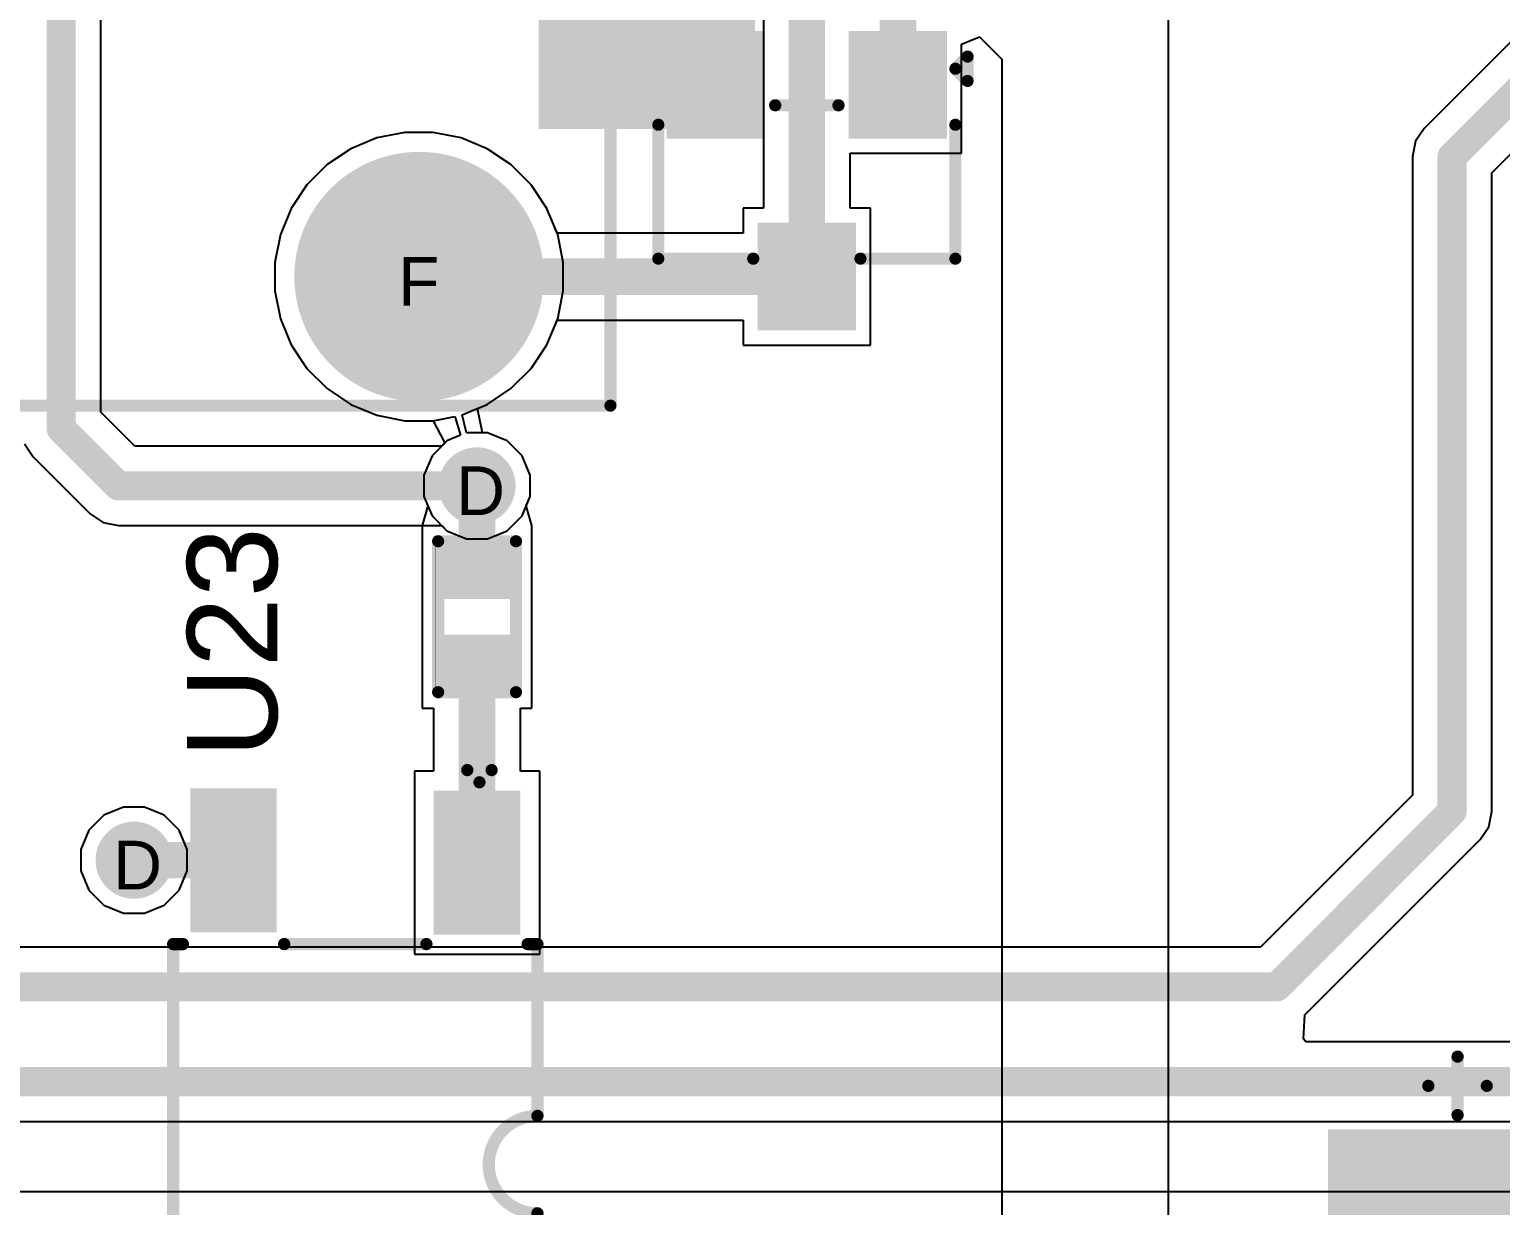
# Model space of a CAD drawing. Header units: inches. Extents: x 0 to 5401, y 0 to 5414.
# Drawn here: x 99.97 to 115.31, y 15.85 to 28.12 of the extents above; entities that cross this region are included whole.
import ezdxf

# ---------------------------------------------------------------- set-up
doc = ezdxf.new("R2010")
doc.units = ezdxf.units.IN
for name, color, linetype in [('Bottom Layer', 5, 'Continuous'), ('Bottom Solder', 6, 'Continuous'), ('Drill Drawing', 1, 'Continuous'), ('Layer 1', 16, 'Continuous'), ('Layer 2', 76, 'Continuous'), ('Multi-Layer', 9, 'Continuous'), ('Pad Holes', 156, 'Continuous'), ('Top Layer', 1, 'Continuous'), ('Top Overlay', 2, 'Continuous'), ('Top Paste', 8, 'Continuous'), ('Top Solder', 216, 'Continuous'), ('Via Holes', 16, 'Continuous')]:
    doc.layers.add(name, color=color, linetype=linetype)
doc.styles.add('Arial', font='', dxfattribs={"height": 0.2})
doc.styles.get('Arial').set_extended_font_data('Arial')

# ---------------------------------------------------------------- blocks, each defined once
blk = doc.blocks.new('SO_5_13')
at = {"layer": 'Top Layer'}
for points in [[(-3.85, 0.87), (-3.85, 1.67), (-2.45, 1.67), (-2.45, 0.87)], [(2.45, 0.87), (2.45, 1.67), (3.85, 1.67), (3.85, 0.87)], [(2.475, -0.4), (2.475, 0.4), (3.875, 0.4), (3.875, -0.4)], [(-3.875, -1.67), (-3.875, -0.87), (-2.475, -0.87), (-2.475, -1.67)], [(2.45, -1.67), (2.45, -0.87), (3.85, -0.87), (3.85, -1.67)]]:
    blk.add_hatch(color=1, dxfattribs=at).paths.add_polyline_path(points)
at = {"layer": 'Top Paste'}
for points in [[(-3.85, 0.87), (-3.85, 1.67), (-2.45, 1.67), (-2.45, 0.87)], [(2.45, 0.87), (2.45, 1.67), (3.85, 1.67), (3.85, 0.87)], [(2.475, -0.4), (2.475, 0.4), (3.875, 0.4), (3.875, -0.4)], [(-3.875, -1.67), (-3.875, -0.87), (-2.475, -0.87), (-2.475, -1.67)], [(2.45, -1.67), (2.45, -0.87), (3.85, -0.87), (3.85, -1.67)]]:
    blk.add_hatch(color=8, dxfattribs=at).paths.add_polyline_path(points)
at = {"layer": 'Top Solder'}
for points in [[(-3.901, 0.819), (-3.901, 1.721), (-2.399, 1.721), (-2.399, 0.819)], [(2.399, 0.819), (2.399, 1.721), (3.901, 1.721), (3.901, 0.819)], [(2.424, -0.451), (2.424, 0.451), (3.926, 0.451), (3.926, -0.451)], [(-3.926, -1.721), (-3.926, -0.819), (-2.424, -0.819), (-2.424, -1.721)], [(2.399, -1.721), (2.399, -0.819), (3.901, -0.819), (3.901, -1.721)]]:
    blk.add_hatch(color=216, dxfattribs=at).paths.add_polyline_path(points)
at = {"layer": 'Top Overlay'}
for points in [[(-0.508, 1.9, 0.127, 0.127, 0), (-2.3, 1.9, 0.127, 0.127, 0)], [(-2.3, 1.798, 0.127, 0.127, 0), (-2.3, 1.9, 0.127, 0.127, 0)], [(0.508, 1.9, 0.127, 0.127, -1), (-0.508, 1.9, 0.127, 0.127, 0)], [(2.3, 1.9, 0.127, 0.127, 0), (0.508, 1.9, 0.127, 0.127, 0)], [(2.3, 1.798, 0.127, 0.127, 0), (2.3, 1.9, 0.127, 0.127, 0)], [(2.3, 1.798, 0.127, 0.127, 0), (2.3, 1.9, 0.127, 0.127, 0)], [(-4.115, 1.168, 0.127, 0.127, 0), (-4.115, 1.422, 0.127, 0.127, 0)], [(-3.988, 1.295, 0.127, 0.127, 0), (-4.115, 1.422, 0.127, 0.127, 0)], [(-4.115, 1.168, 0.127, 0.127, 0), (-3.988, 1.295, 0.127, 0.127, 0)], [(-2.3, -0.742, 0.127, 0.127, 0), (-2.3, 0.742, 0.127, 0.127, 0)], [(2.3, 0.519, 0.127, 0.127, 0), (2.3, 0.742, 0.127, 0.127, 0)], [(2.3, -0.742, 0.127, 0.127, 0), (2.3, -0.519, 0.127, 0.127, 0)], [(-2.3, -1.9, 0.127, 0.127, 0), (-2.3, -1.798, 0.127, 0.127, 0)], [(2.3, -1.9, 0.127, 0.127, 0), (-2.3, -1.9, 0.127, 0.127, 0)], [(2.3, -1.9, 0.127, 0.127, 0), (2.3, -1.798, 0.127, 0.127, 0)]]:
    blk.add_lwpolyline(points, format="xyseb", dxfattribs=at)
for points in [[(-2.332, 1.9, 0.0635, 0.0635, 1), (-2.268, 1.9, 0.0635, 0.0635, 1)], [(-2.332, 1.9, 0.0635, 0.0635, 1), (-2.268, 1.9, 0.0635, 0.0635, 1)], [(-2.332, 1.798, 0.0635, 0.0635, 1), (-2.268, 1.798, 0.0635, 0.0635, 1)], [(-0.54, 1.9, 0.0635, 0.0635, 1), (-0.476, 1.9, 0.0635, 0.0635, 1)], [(-0.539, 1.9, 0.0635, 0.0635, 1), (-0.476, 1.9, 0.0635, 0.0635, 1)], [(0.476, 1.9, 0.0635, 0.0635, 1), (0.54, 1.9, 0.0635, 0.0635, 1)], [(0.476, 1.9, 0.0635, 0.0635, 1), (0.54, 1.9, 0.0635, 0.0635, 1)], [(2.268, 1.9, 0.0635, 0.0635, 1), (2.332, 1.9, 0.0635, 0.0635, 1)], [(2.268, 1.9, 0.0635, 0.0635, 1), (2.332, 1.9, 0.0635, 0.0635, 1)], [(2.268, 1.9, 0.0635, 0.0635, 1), (2.332, 1.9, 0.0635, 0.0635, 1)], [(2.268, 1.798, 0.0635, 0.0635, 1), (2.332, 1.798, 0.0635, 0.0635, 1)], [(2.268, 1.798, 0.0635, 0.0635, 1), (2.332, 1.798, 0.0635, 0.0635, 1)], [(-4.147, 1.422, 0.0635, 0.0635, 1), (-4.083, 1.422, 0.0635, 0.0635, 1)], [(-4.147, 1.422, 0.0635, 0.0635, 1), (-4.083, 1.422, 0.0635, 0.0635, 1)], [(-4.147, 1.168, 0.0635, 0.0635, 1), (-4.083, 1.168, 0.0635, 0.0635, 1)], [(-4.147, 1.168, 0.0635, 0.0635, 1), (-4.083, 1.168, 0.0635, 0.0635, 1)], [(-4.02, 1.295, 0.0635, 0.0635, 1), (-3.956, 1.295, 0.0635, 0.0635, 1)], [(-4.02, 1.295, 0.0635, 0.0635, 1), (-3.956, 1.295, 0.0635, 0.0635, 1)], [(-2.332, 0.742, 0.0635, 0.0635, 1), (-2.268, 0.742, 0.0635, 0.0635, 1)], [(2.268, 0.742, 0.0635, 0.0635, 1), (2.332, 0.742, 0.0635, 0.0635, 1)], [(2.268, 0.519, 0.0635, 0.0635, 1), (2.332, 0.519, 0.0635, 0.0635, 1)], [(2.268, -0.519, 0.0635, 0.0635, 1), (2.332, -0.519, 0.0635, 0.0635, 1)], [(-2.332, -0.742, 0.0635, 0.0635, 1), (-2.268, -0.742, 0.0635, 0.0635, 1)], [(2.268, -0.742, 0.0635, 0.0635, 1), (2.332, -0.742, 0.0635, 0.0635, 1)], [(-2.332, -1.798, 0.0635, 0.0635, 1), (-2.268, -1.798, 0.0635, 0.0635, 1)], [(-2.332, -1.9, 0.0635, 0.0635, 1), (-2.268, -1.9, 0.0635, 0.0635, 1)], [(-2.332, -1.9, 0.0635, 0.0635, 1), (-2.268, -1.9, 0.0635, 0.0635, 1)], [(2.268, -1.798, 0.0635, 0.0635, 1), (2.332, -1.798, 0.0635, 0.0635, 1)], [(2.268, -1.9, 0.0635, 0.0635, 1), (2.332, -1.9, 0.0635, 0.0635, 1)], [(2.268, -1.9, 0.0635, 0.0635, 1), (2.332, -1.9, 0.0635, 0.0635, 1)]]:
    blk.add_lwpolyline(points, format="xyseb", close=True, dxfattribs=at)
blk = doc.blocks.new('R___0402_71')
at = {"layer": 'Top Layer'}
for points in [[(-0.699, -0.318), (-0.699, 0.317), (-0.241, 0.317), (-0.241, -0.318)], [(0.241, -0.318), (0.241, 0.317), (0.699, 0.317), (0.699, -0.318)]]:
    blk.add_hatch(color=1, dxfattribs=at).paths.add_polyline_path(points)
at = {"layer": 'Top Paste'}
for points in [[(-0.699, -0.318), (-0.699, 0.317), (-0.241, 0.317), (-0.241, -0.318)], [(0.241, -0.318), (0.241, 0.317), (0.699, 0.317), (0.699, -0.318)]]:
    blk.add_hatch(color=8, dxfattribs=at).paths.add_polyline_path(points)
at = {"layer": 'Top Solder'}
for points in [[(-0.754, -0.373), (-0.754, 0.373), (-0.186, 0.373), (-0.186, -0.373)], [(0.186, -0.373), (0.186, 0.373), (0.754, 0.373), (0.754, -0.373)]]:
    blk.add_hatch(color=216, dxfattribs=at).paths.add_polyline_path(points)
at = {"layer": 'Top Overlay'}
for points in [[(-0.787, -0.406, 0.127, 0.127, 0), (-0.787, 0.406, 0.127, 0.127, 0)], [(0.787, 0.406, 0.127, 0.127, 0), (-0.787, 0.406, 0.127, 0.127, 0)], [(0.787, -0.406, 0.127, 0.127, 0), (0.787, 0.406, 0.127, 0.127, 0)], [(0.787, -0.406, 0.127, 0.127, 0), (-0.787, -0.406, 0.127, 0.127, 0)], [(0.813, -0.432, 0.00323, 0.00323, 0), (-0.813, -0.432, 0.00323, 0.00323, 0)]]:
    blk.add_lwpolyline(points, format="xyseb", dxfattribs=at)
for points in [[(-0.819, 0.406, 0.0635, 0.0635, 1), (-0.756, 0.406, 0.0635, 0.0635, 1)], [(-0.819, 0.406, 0.0635, 0.0635, 1), (-0.756, 0.406, 0.0635, 0.0635, 1)], [(0.756, 0.406, 0.0635, 0.0635, 1), (0.819, 0.406, 0.0635, 0.0635, 1)], [(0.756, 0.406, 0.0635, 0.0635, 1), (0.819, 0.406, 0.0635, 0.0635, 1)], [(-0.819, -0.406, 0.0635, 0.0635, 1), (-0.756, -0.406, 0.0635, 0.0635, 1)], [(-0.819, -0.406, 0.0635, 0.0635, 1), (-0.756, -0.406, 0.0635, 0.0635, 1)], [(-0.814, -0.432, 0.00161, 0.00161, 1), (-0.812, -0.432, 0.00161, 0.00161, 1)], [(0.756, -0.406, 0.0635, 0.0635, 1), (0.819, -0.406, 0.0635, 0.0635, 1)], [(0.756, -0.406, 0.0635, 0.0635, 1), (0.819, -0.406, 0.0635, 0.0635, 1)], [(0.812, -0.432, 0.00161, 0.00161, 1), (0.814, -0.432, 0.00161, 0.00161, 1)]]:
    blk.add_lwpolyline(points, format="xyseb", close=True, dxfattribs=at)
blk = doc.blocks.new('SOT_23_165')
at = {"layer": 'Top Layer'}
for points in [[(-0.41, 1.46), (0.41, 1.46), (0.41, 0.54), (-0.41, 0.54)], [(-1.36, -0.54), (-0.54, -0.54), (-0.54, -1.46), (-1.36, -1.46)], [(0.54, -0.54), (1.36, -0.54), (1.36, -1.46), (0.54, -1.46)]]:
    blk.add_hatch(color=1, dxfattribs=at).paths.add_polyline_path(points)
at = {"layer": 'Top Paste'}
for points in [[(-0.41, 1.46), (0.41, 1.46), (0.41, 0.54), (-0.41, 0.54)], [(-1.36, -0.54), (-0.54, -0.54), (-0.54, -1.46), (-1.36, -1.46)], [(0.54, -0.54), (1.36, -0.54), (1.36, -1.46), (0.54, -1.46)]]:
    blk.add_hatch(color=8, dxfattribs=at).paths.add_polyline_path(points)
at = {"layer": 'Top Solder'}
for points in [[(-0.512, 1.562), (0.512, 1.562), (0.512, 0.438), (-0.512, 0.438)], [(-1.462, -0.438), (-0.438, -0.438), (-0.438, -1.562), (-1.462, -1.562)], [(0.438, -0.438), (1.462, -0.438), (1.462, -1.562), (0.438, -1.562)]]:
    blk.add_hatch(color=216, dxfattribs=at).paths.add_polyline_path(points)
at = {"layer": 'Top Overlay'}
for points in [[(-1.549, 0.813, 0.127, 0.127, 0), (-1.549, -0.584, 0.127, 0.127, 0)], [(-0.559, 0.813, 0.127, 0.127, 0), (-1.549, 0.813, 0.127, 0.127, 0)], [(1.549, 0.813, 0.127, 0.127, 0), (0.559, 0.813, 0.127, 0.127, 0)], [(1.549, 0.813, 0.127, 0.127, 0), (1.549, -0.584, 0.127, 0.127, 0)], [(0.33, -0.787, 0.127, 0.127, 0), (-0.33, -0.787, 0.127, 0.127, 0)], [(-1.549, -1.168, 0.127, 0.127, 0), (-1.676, -1.041, 0.127, 0.127, 0)], [(-1.676, -1.041, 0.127, 0.127, 0), (-1.676, -1.295, 0.127, 0.127, 0)], [(-1.549, -1.168, 0.127, 0.127, 0), (-1.676, -1.295, 0.127, 0.127, 0)]]:
    blk.add_lwpolyline(points, format="xyseb", dxfattribs=at)
for points in [[(-1.581, 0.813, 0.0635, 0.0635, 1), (-1.518, 0.813, 0.0635, 0.0635, 1)], [(-1.581, 0.813, 0.0635, 0.0635, 1), (-1.518, 0.813, 0.0635, 0.0635, 1)], [(-0.591, 0.813, 0.0635, 0.0635, 1), (-0.527, 0.813, 0.0635, 0.0635, 1)], [(0.527, 0.813, 0.0635, 0.0635, 1), (0.591, 0.813, 0.0635, 0.0635, 1)], [(1.518, 0.813, 0.0635, 0.0635, 1), (1.581, 0.813, 0.0635, 0.0635, 1)], [(1.518, 0.813, 0.0635, 0.0635, 1), (1.581, 0.813, 0.0635, 0.0635, 1)], [(-1.581, -0.584, 0.0635, 0.0635, 1), (-1.518, -0.584, 0.0635, 0.0635, 1)], [(1.518, -0.584, 0.0635, 0.0635, 1), (1.581, -0.584, 0.0635, 0.0635, 1)], [(-0.362, -0.787, 0.0635, 0.0635, 1), (-0.298, -0.787, 0.0635, 0.0635, 1)], [(0.298, -0.787, 0.0635, 0.0635, 1), (0.362, -0.787, 0.0635, 0.0635, 1)], [(-1.708, -1.041, 0.0635, 0.0635, 1), (-1.645, -1.041, 0.0635, 0.0635, 1)], [(-1.708, -1.041, 0.0635, 0.0635, 1), (-1.645, -1.041, 0.0635, 0.0635, 1)], [(-1.581, -1.168, 0.0635, 0.0635, 1), (-1.518, -1.168, 0.0635, 0.0635, 1)], [(-1.581, -1.168, 0.0635, 0.0635, 1), (-1.518, -1.168, 0.0635, 0.0635, 1)], [(-1.708, -1.295, 0.0635, 0.0635, 1), (-1.645, -1.295, 0.0635, 0.0635, 1)], [(-1.708, -1.295, 0.0635, 0.0635, 1), (-1.645, -1.295, 0.0635, 0.0635, 1)]]:
    blk.add_lwpolyline(points, format="xyseb", close=True, dxfattribs=at)
blk = doc.blocks.new('HF33F_024_ZS3_176')
at = {"layer": 'Bottom Layer'}
h = blk.add_hatch(color=5, dxfattribs=at)
edge = h.paths.add_edge_path()
edge.add_arc((-8.9, 3.81), 1.25, 0, 360)
at = {"layer": 'Bottom Solder'}
h = blk.add_hatch(color=6, dxfattribs=at)
edge = h.paths.add_edge_path()
edge.add_arc((-8.9, 3.81), 1.301, 0, 360)
at = {"layer": 'Layer 1'}
h = blk.add_hatch(color=16, dxfattribs=at)
edge = h.paths.add_edge_path()
edge.add_arc((-8.9, 3.81), 1.25, 0, 360)
at = {"layer": 'Layer 2'}
h = blk.add_hatch(color=76, dxfattribs=at)
edge = h.paths.add_edge_path()
edge.add_arc((-8.9, 3.81), 1.25, 0, 360)
at = {"layer": 'Multi-Layer'}
h = blk.add_hatch(color=9, dxfattribs=at)
edge = h.paths.add_edge_path()
edge.add_arc((-8.9, 3.81), 1.25, 0, 360)
at = {"layer": 'Pad Holes'}
h = blk.add_hatch(color=7, dxfattribs=at)
edge = h.paths.add_edge_path()
edge.add_arc((-8.9, 3.81), 0.7, 0, 360)
at = {"layer": 'Top Layer'}
h = blk.add_hatch(color=1, dxfattribs=at)
edge = h.paths.add_edge_path()
edge.add_arc((-8.9, 3.81), 1.25, 0, 360)
at = {"layer": 'Top Solder'}
h = blk.add_hatch(color=216, dxfattribs=at)
edge = h.paths.add_edge_path()
edge.add_arc((-8.9, 3.81), 1.301, 0, 360)
at = {"layer": 'Top Overlay'}
for points in [[(9.677, 5.156, 0.127, 0.127, 0), (-10.897, 5.156, 0.127, 0.127, 0)], [(-10.897, 5.156, 0.127, 0.127, 0), (-10.897, -5.163, 0.127, 0.127, 0)]]:
    blk.add_lwpolyline(points, format="xyseb", dxfattribs=at)
blk.add_lwpolyline([(-10.928, 5.156, 0.0635, 0.0635, 1), (-10.865, 5.156, 0.0635, 0.0635, 1)], format="xyseb", close=True, dxfattribs=at)
blk.add_lwpolyline([(-10.928, 5.156, 0.0635, 0.0635, 1), (-10.865, 5.156, 0.0635, 0.0635, 1)], format="xyseb", close=True, dxfattribs=at)
blk = doc.blocks.new('UWX1E101MCL1GB__266')
at = {"layer": 'Top Layer'}
for points in [[(-1.15, 1.4), (-1.15, -1.4), (-6.15, -1.4), (-6.15, 1.4)], [(6.15, 1.4), (6.15, -1.4), (1.15, -1.4), (1.15, 1.4)]]:
    blk.add_hatch(color=1, dxfattribs=at).paths.add_polyline_path(points)
at = {"layer": 'Top Paste'}
for points in [[(-1.15, 1.4), (-1.15, -1.4), (-6.15, -1.4), (-6.15, 1.4)], [(6.15, 1.4), (6.15, -1.4), (1.15, -1.4), (1.15, 1.4)]]:
    blk.add_hatch(color=8, dxfattribs=at).paths.add_polyline_path(points)
at = {"layer": 'Top Solder'}
for points in [[(-1.048, 1.502), (-1.048, -1.502), (-6.252, -1.502), (-6.252, 1.502)], [(6.252, 1.502), (6.252, -1.502), (1.048, -1.502), (1.048, 1.502)]]:
    blk.add_hatch(color=216, dxfattribs=at).paths.add_polyline_path(points)
at = {"layer": 'Top Overlay'}
for points in [[(-4.242, 3.124, 0.127, 0.127, 0), (-3.15, 4.216, 0.127, 0.127, 0)], [(-3.15, 4.216, 0.127, 0.127, 0), (4.267, 4.216, 0.127, 0.127, 0)], [(4.267, 1.956, 0.127, 0.127, 0), (4.267, 4.216, 0.127, 0.127, 0)], [(-4.242, 2.083, 0.127, 0.127, 0), (-4.242, 3.124, 0.127, 0.127, 0)], [(-4.902, 1.651, 0.127, 0.127, 0), (-4.902, 2.261, 0.127, 0.127, 0)], [(-5.207, 1.956, 0.127, 0.127, 0), (-4.597, 1.956, 0.127, 0.127, 0)], [(4.267, -4.216, 0.127, 0.127, 0), (4.267, -1.956, 0.127, 0.127, 0)], [(-4.242, -3.124, 0.127, 0.127, 0), (-4.242, -2.083, 0.127, 0.127, 0)], [(-4.242, -3.124, 0.127, 0.127, 0), (-3.15, -4.216, 0.127, 0.127, 0)], [(-3.15, -4.216, 0.127, 0.127, 0), (4.267, -4.216, 0.127, 0.127, 0)]]:
    blk.add_lwpolyline(points, format="xyseb", dxfattribs=at)
for points in [[(-3.181, 4.216, 0.0635, 0.0635, 1), (-3.118, 4.216, 0.0635, 0.0635, 1)], [(-3.181, 4.216, 0.0635, 0.0635, 1), (-3.118, 4.216, 0.0635, 0.0635, 1)], [(4.235, 4.216, 0.0635, 0.0635, 1), (4.299, 4.216, 0.0635, 0.0635, 1)], [(4.235, 4.216, 0.0635, 0.0635, 1), (4.299, 4.216, 0.0635, 0.0635, 1)], [(-4.274, 3.124, 0.0635, 0.0635, 1), (-4.21, 3.124, 0.0635, 0.0635, 1)], [(-4.274, 3.124, 0.0635, 0.0635, 1), (-4.21, 3.124, 0.0635, 0.0635, 1)], [(-4.934, 2.261, 0.0635, 0.0635, 1), (-4.87, 2.261, 0.0635, 0.0635, 1)], [(-5.239, 1.956, 0.0635, 0.0635, 1), (-5.175, 1.956, 0.0635, 0.0635, 1)], [(-4.629, 1.956, 0.0635, 0.0635, 1), (-4.566, 1.956, 0.0635, 0.0635, 1)], [(-4.274, 2.083, 0.0635, 0.0635, 1), (-4.21, 2.083, 0.0635, 0.0635, 1)], [(4.235, 1.956, 0.0635, 0.0635, 1), (4.299, 1.956, 0.0635, 0.0635, 1)], [(-4.934, 1.651, 0.0635, 0.0635, 1), (-4.87, 1.651, 0.0635, 0.0635, 1)], [(4.235, -1.956, 0.0635, 0.0635, 1), (4.299, -1.956, 0.0635, 0.0635, 1)], [(-4.274, -2.083, 0.0635, 0.0635, 1), (-4.21, -2.083, 0.0635, 0.0635, 1)], [(-4.274, -3.124, 0.0635, 0.0635, 1), (-4.21, -3.124, 0.0635, 0.0635, 1)], [(-4.274, -3.124, 0.0635, 0.0635, 1), (-4.21, -3.124, 0.0635, 0.0635, 1)], [(-3.181, -4.216, 0.0635, 0.0635, 1), (-3.118, -4.216, 0.0635, 0.0635, 1)], [(-3.181, -4.216, 0.0635, 0.0635, 1), (-3.118, -4.216, 0.0635, 0.0635, 1)], [(4.235, -4.216, 0.0635, 0.0635, 1), (4.299, -4.216, 0.0635, 0.0635, 1)], [(4.235, -4.216, 0.0635, 0.0635, 1), (4.299, -4.216, 0.0635, 0.0635, 1)]]:
    blk.add_lwpolyline(points, format="xyseb", close=True, dxfattribs=at)

msp = doc.modelspace()

# ---------------------------------------------------------------- hatches: boundary and pattern name
at = {"layer": 'Bottom Layer'}
h = msp.add_hatch(color=5, dxfattribs=at)
edge = h.paths.add_edge_path()
edge.add_arc((104.637, 23.355), 0.3, 0, 360)
h = msp.add_hatch(color=5, dxfattribs=at)
edge = h.paths.add_edge_path()
edge.add_arc((101.059, 19.45), 0.3, 0, 360)
at = {"layer": 'Bottom Solder'}
h = msp.add_hatch(color=6, dxfattribs=at)
edge = h.paths.add_edge_path()
edge.add_arc((104.637, 23.355), 0.402, 0, 360)
h = msp.add_hatch(color=6, dxfattribs=at)
edge = h.paths.add_edge_path()
edge.add_arc((101.059, 19.45), 0.402, 0, 360)
at = {"layer": 'Layer 1'}
h = msp.add_hatch(color=16, dxfattribs=at)
edge = h.paths.add_edge_path()
edge.add_arc((104.637, 23.355), 0.3, 0, 360)
h = msp.add_hatch(color=16, dxfattribs=at)
edge = h.paths.add_edge_path()
edge.add_arc((101.059, 19.45), 0.3, 0, 360)
at = {"layer": 'Layer 2'}
h = msp.add_hatch(color=76, dxfattribs=at)
edge = h.paths.add_edge_path()
edge.add_arc((104.637, 23.355), 0.3, 0, 360)
h = msp.add_hatch(color=76, dxfattribs=at)
edge = h.paths.add_edge_path()
edge.add_arc((101.059, 19.45), 0.3, 0, 360)
at = {"layer": 'Top Layer'}
msp.add_hatch(color=1, dxfattribs=at).paths.add_polyline_path([(105.279, 27.078), (107.537, 27.078), (107.537, 29.024), (105.279, 29.024)])
h = msp.add_hatch(color=1, dxfattribs=at)
edge = h.paths.add_edge_path()
edge.add_arc((104.637, 23.355), 0.3, 0, 360)
h = msp.add_hatch(color=1, dxfattribs=at)
edge = h.paths.add_edge_path()
edge.add_arc((101.059, 19.45), 0.3, 0, 360)
at = {"layer": 'Top Solder'}
h = msp.add_hatch(color=216, dxfattribs=at)
edge = h.paths.add_edge_path()
edge.add_arc((104.637, 23.355), 0.402, 0, 360)
h = msp.add_hatch(color=216, dxfattribs=at)
edge = h.paths.add_edge_path()
edge.add_arc((101.059, 19.45), 0.402, 0, 360)
at = {"layer": 'Via Holes'}
h = msp.add_hatch(color=7, dxfattribs=at)
edge = h.paths.add_edge_path()
edge.add_arc((104.637, 23.355), 0.15, 0, 360)
h = msp.add_hatch(color=7, dxfattribs=at)
edge = h.paths.add_edge_path()
edge.add_arc((101.059, 19.45), 0.15, 0, 360)

# ---------------------------------------------------------------- linework, layer by layer
at = {"layer": 'Bottom Layer'}
for p, q in [((100.714, 24.122), (100.714, 77.24)), ((115.97, 28.538), (114.515, 27.083)), ((115.222, 26.619), (116.434, 27.831)), ((103.883, 27.042), (103.593, 26.984)), ((104.18, 27.042), (103.883, 27.042)), ((104.47, 26.984), (104.18, 27.042)), ((114.515, 27.083), (114.425, 26.949)), ((103.319, 26.871), (103.073, 26.706)), ((103.593, 26.984), (103.319, 26.871)), ((104.744, 26.871), (104.47, 26.984)), ((104.99, 26.706), (104.744, 26.871)), ((114.425, 26.949), (114.394, 26.79)), ((103.073, 26.706), (102.863, 26.496)), ((105.2, 26.496), (104.99, 26.706)), ((114.394, 26.79), (114.394, 20.129)), ((115.222, 19.958), (115.222, 26.619)), ((102.863, 26.496), (102.699, 26.25)), ((105.364, 26.25), (105.2, 26.496)), ((102.699, 26.25), (102.585, 25.976)), ((105.478, 25.976), (105.364, 26.25)), ((102.585, 25.976), (102.528, 25.686)), ((105.536, 25.686), (105.478, 25.976)), ((102.528, 25.686), (102.528, 25.39)), ((105.536, 25.39), (105.536, 25.686)), ((102.528, 25.39), (102.585, 25.099)), ((105.478, 25.099), (105.536, 25.39)), ((102.585, 25.099), (102.699, 24.825)), ((105.364, 24.825), (105.478, 25.099)), ((102.699, 24.825), (102.863, 24.579)), ((105.2, 24.579), (105.364, 24.825)), ((102.863, 24.579), (103.073, 24.369)), ((104.99, 24.369), (105.2, 24.579)), ((103.073, 24.369), (103.319, 24.205)), ((104.744, 24.205), (104.99, 24.369)), ((101.067, 23.769), (100.714, 24.122)), ((103.319, 24.205), (103.593, 24.092)), ((104.482, 24.096), (104.596, 24.143)), ((104.526, 23.909), (104.482, 24.096)), ((104.596, 24.143), (104.744, 24.205)), ((103.593, 24.092), (103.883, 24.034)), ((103.883, 24.034), (104.18, 24.034)), ((104.18, 24.034), (104.406, 24.079)), ((104.406, 24.079), (104.465, 23.883)), ((99.917, 23.792), (100.006, 23.658)), ((104.323, 23.824), (104.268, 23.769)), ((104.465, 23.883), (104.323, 23.824)), ((104.747, 23.909), (104.526, 23.909)), ((104.95, 23.824), (104.747, 23.909)), ((105.106, 23.669), (104.95, 23.824)), ((100.006, 23.658), (100.603, 23.062)), ((104.268, 23.769), (101.067, 23.769)), ((105.191, 23.465), (105.106, 23.669)), ((105.191, 23.244), (105.191, 23.465)), ((105.106, 23.041), (105.191, 23.244)), ((100.603, 23.062), (100.737, 22.972)), ((104.95, 22.885), (105.106, 23.041)), ((100.737, 22.972), (100.896, 22.94)), ((100.896, 22.94), (104.268, 22.94)), ((104.268, 22.94), (104.323, 22.885)), ((104.323, 22.885), (104.526, 22.801)), ((104.747, 22.801), (104.95, 22.885)), ((104.526, 22.801), (104.747, 22.801)), ((114.394, 20.129), (112.808, 18.544)), ((115.191, 19.799), (115.222, 19.958)), ((115.101, 19.665), (115.191, 19.799)), ((113.273, 17.836), (115.101, 19.665)), ((112.808, 18.544), (80.536, 18.544)), ((113.259, 17.587), (113.273, 17.836)), ((113.282, 17.554), (113.259, 17.587)), ((118.713, 17.554), (113.282, 17.554)), ((43.045, 16.726), (118.885, 16.726)), ((142.792, 15.991), (38.513, 15.991))]:
    msp.add_line(p, q, dxfattribs=at)
for points in [[(100.299, 23.951, 0.305, 0.305, 0), (100.299, 77.24, 0.305, 0.305, 0)], [(114.808, 26.79, 0.305, 0.305, 0), (116.263, 28.245, 0.305, 0.305, 0)], [(114.808, 19.958, 0.305, 0.305, 0), (114.808, 26.79, 0.305, 0.305, 0)], [(100.299, 23.951, 0.305, 0.305, 0), (100.896, 23.355, 0.305, 0.305, 0)], [(100.896, 23.355, 0.305, 0.305, 0), (104.637, 23.355, 0.305, 0.305, 0)], [(112.98, 18.129, 0.305, 0.305, 0), (114.808, 19.958, 0.305, 0.305, 0)], [(80.365, 18.129, 0.305, 0.305, 0), (112.98, 18.129, 0.305, 0.305, 0)], [(43.045, 17.14, 0.305, 0.305, 0), (118.885, 17.14, 0.305, 0.305, 0)]]:
    msp.add_lwpolyline(points, format="xyseb", dxfattribs=at)
for points in [[(114.732, 26.79, 0.152, 0.152, 1), (114.884, 26.79, 0.152, 0.152, 1)], [(114.732, 26.79, 0.152, 0.152, 1), (114.884, 26.79, 0.152, 0.152, 1)], [(100.223, 23.951, 0.152, 0.152, 1), (100.376, 23.951, 0.152, 0.152, 1)], [(100.223, 23.951, 0.152, 0.152, 1), (100.376, 23.951, 0.152, 0.152, 1)], [(100.819, 23.355, 0.152, 0.152, 1), (100.972, 23.355, 0.152, 0.152, 1)], [(100.819, 23.355, 0.152, 0.152, 1), (100.972, 23.355, 0.152, 0.152, 1)], [(104.56, 23.355, 0.152, 0.152, 1), (104.713, 23.355, 0.152, 0.152, 1)], [(114.732, 19.958, 0.152, 0.152, 1), (114.884, 19.958, 0.152, 0.152, 1)], [(114.732, 19.958, 0.152, 0.152, 1), (114.884, 19.958, 0.152, 0.152, 1)], [(112.903, 18.129, 0.152, 0.152, 1), (113.056, 18.129, 0.152, 0.152, 1)], [(112.903, 18.129, 0.152, 0.152, 1), (113.056, 18.129, 0.152, 0.152, 1)]]:
    msp.add_lwpolyline(points, format="xyseb", close=True, dxfattribs=at)
at = {"layer": 'Layer 1'}
for p, q in [((103.883, 27.042), (103.593, 26.984)), ((104.18, 27.042), (103.883, 27.042)), ((104.47, 26.984), (104.18, 27.042)), ((103.319, 26.871), (103.073, 26.706)), ((103.593, 26.984), (103.319, 26.871)), ((104.744, 26.871), (104.47, 26.984)), ((104.99, 26.706), (104.744, 26.871)), ((103.073, 26.706), (102.863, 26.496)), ((105.2, 26.496), (104.99, 26.706)), ((102.863, 26.496), (102.699, 26.25)), ((105.364, 26.25), (105.2, 26.496)), ((102.699, 26.25), (102.585, 25.976)), ((105.478, 25.976), (105.364, 26.25)), ((102.585, 25.976), (102.528, 25.686)), ((105.536, 25.686), (105.478, 25.976)), ((102.528, 25.686), (102.528, 25.39)), ((105.536, 25.39), (105.536, 25.686)), ((102.528, 25.39), (102.585, 25.099)), ((105.478, 25.099), (105.536, 25.39)), ((102.585, 25.099), (102.699, 24.825)), ((105.364, 24.825), (105.478, 25.099)), ((102.699, 24.825), (102.863, 24.579)), ((105.2, 24.579), (105.364, 24.825)), ((102.863, 24.579), (103.073, 24.369)), ((104.99, 24.369), (105.2, 24.579)), ((103.073, 24.369), (103.319, 24.205)), ((104.744, 24.205), (104.99, 24.369)), ((103.319, 24.205), (103.593, 24.092)), ((104.642, 24.163), (104.744, 24.205)), ((104.693, 23.909), (104.642, 24.163)), ((103.593, 24.092), (103.883, 24.034)), ((103.883, 24.034), (104.18, 24.034)), ((104.18, 24.034), (104.293, 23.815)), ((104.296, 23.798), (104.167, 23.669)), ((104.293, 23.815), (104.296, 23.798)), ((104.747, 23.909), (104.693, 23.909)), ((104.95, 23.824), (104.747, 23.909)), ((105.106, 23.669), (104.95, 23.824)), ((104.167, 23.669), (104.083, 23.465)), ((105.191, 23.465), (105.106, 23.669)), ((104.083, 23.465), (104.083, 23.244)), ((105.191, 23.244), (105.191, 23.465)), ((104.083, 23.244), (104.167, 23.041)), ((105.106, 23.041), (105.191, 23.244)), ((104.167, 23.041), (104.323, 22.885)), ((104.95, 22.885), (105.106, 23.041)), ((104.323, 22.885), (104.526, 22.801)), ((104.747, 22.801), (104.95, 22.885)), ((104.526, 22.801), (104.747, 22.801))]:
    msp.add_line(p, q, dxfattribs=at)
at = {"layer": 'Layer 2'}
for p, q in [((103.883, 27.042), (103.593, 26.984)), ((104.18, 27.042), (103.883, 27.042)), ((104.47, 26.984), (104.18, 27.042)), ((103.319, 26.871), (103.073, 26.706)), ((103.593, 26.984), (103.319, 26.871)), ((104.744, 26.871), (104.47, 26.984)), ((104.99, 26.706), (104.744, 26.871)), ((103.073, 26.706), (102.863, 26.496)), ((105.2, 26.496), (104.99, 26.706)), ((102.863, 26.496), (102.699, 26.25)), ((105.364, 26.25), (105.2, 26.496)), ((102.699, 26.25), (102.585, 25.976)), ((105.478, 25.976), (105.364, 26.25)), ((102.585, 25.976), (102.528, 25.686)), ((105.536, 25.686), (105.478, 25.976)), ((102.528, 25.686), (102.528, 25.39)), ((105.536, 25.39), (105.536, 25.686)), ((102.528, 25.39), (102.585, 25.099)), ((105.478, 25.099), (105.536, 25.39)), ((102.585, 25.099), (102.699, 24.825)), ((105.364, 24.825), (105.478, 25.099)), ((102.699, 24.825), (102.863, 24.579)), ((105.2, 24.579), (105.364, 24.825)), ((102.863, 24.579), (103.073, 24.369)), ((104.99, 24.369), (105.2, 24.579)), ((103.073, 24.369), (103.319, 24.205)), ((104.744, 24.205), (104.99, 24.369)), ((103.319, 24.205), (103.593, 24.092)), ((104.642, 24.163), (104.744, 24.205)), ((104.693, 23.909), (104.642, 24.163)), ((103.593, 24.092), (103.883, 24.034)), ((103.883, 24.034), (104.18, 24.034)), ((104.18, 24.034), (104.293, 23.815)), ((104.296, 23.798), (104.167, 23.669)), ((104.293, 23.815), (104.296, 23.798)), ((104.747, 23.909), (104.693, 23.909)), ((104.95, 23.824), (104.747, 23.909)), ((105.106, 23.669), (104.95, 23.824)), ((104.167, 23.669), (104.083, 23.465)), ((105.191, 23.465), (105.106, 23.669)), ((104.083, 23.465), (104.083, 23.244)), ((105.191, 23.244), (105.191, 23.465)), ((104.083, 23.244), (104.167, 23.041)), ((105.106, 23.041), (105.191, 23.244)), ((104.167, 23.041), (104.323, 22.885)), ((104.95, 22.885), (105.106, 23.041)), ((104.323, 22.885), (104.526, 22.801)), ((104.747, 22.801), (104.95, 22.885)), ((104.526, 22.801), (104.747, 22.801)), ((100.949, 20.004), (100.745, 19.919)), ((101.169, 20.004), (100.949, 20.004)), ((101.373, 19.919), (101.169, 20.004)), ((100.745, 19.919), (100.589, 19.764)), ((101.529, 19.764), (101.373, 19.919)), ((100.589, 19.764), (100.505, 19.56)), ((101.613, 19.56), (101.529, 19.764)), ((100.505, 19.56), (100.505, 19.34)), ((101.613, 19.34), (101.613, 19.56)), ((100.505, 19.34), (100.589, 19.136)), ((101.529, 19.136), (101.613, 19.34)), ((100.589, 19.136), (100.745, 18.98)), ((101.373, 18.98), (101.529, 19.136)), ((100.745, 18.98), (100.949, 18.896)), ((100.949, 18.896), (101.169, 18.896)), ((101.169, 18.896), (101.373, 18.98))]:
    msp.add_line(p, q, dxfattribs=at)
at = {"layer": 'Top Layer'}
for p, q in [((111.849, 13.811), (111.849, 31.76)), ((107.624, 28.929), (107.624, 26.252)), ((109.691, 27.961), (109.879, 28.039)), ((109.691, 26.824), (109.691, 27.961)), ((109.879, 28.039), (110.111, 27.806)), ((110.111, 27.806), (110.111, 10.77)), ((103.883, 27.042), (103.593, 26.984)), ((104.18, 27.042), (103.883, 27.042)), ((104.47, 26.984), (104.18, 27.042)), ((103.319, 26.871), (103.073, 26.706)), ((103.593, 26.984), (103.319, 26.871)), ((104.744, 26.871), (104.47, 26.984)), ((104.99, 26.706), (104.744, 26.871)), ((103.073, 26.706), (102.863, 26.496)), ((105.2, 26.496), (104.99, 26.706)), ((108.53, 26.252), (108.53, 26.824)), ((108.53, 26.824), (109.691, 26.824)), ((102.863, 26.496), (102.699, 26.25)), ((105.364, 26.25), (105.2, 26.496)), ((102.699, 26.25), (102.585, 25.976)), ((105.472, 25.991), (105.364, 26.25)), ((107.624, 26.252), (107.413, 26.252)), ((107.413, 26.252), (107.413, 25.991)), ((108.741, 26.252), (108.53, 26.252)), ((108.741, 24.824), (108.741, 26.252)), ((102.585, 25.976), (102.528, 25.686)), ((107.413, 25.991), (105.472, 25.991)), ((102.528, 25.686), (102.528, 25.39)), ((102.528, 25.39), (102.585, 25.099)), ((102.585, 25.099), (102.699, 24.825)), ((105.364, 24.825), (105.472, 25.085)), ((105.472, 25.085), (107.413, 25.085)), ((107.413, 25.085), (107.413, 24.824)), ((102.699, 24.825), (102.863, 24.579)), ((105.2, 24.579), (105.364, 24.825)), ((107.413, 24.824), (108.741, 24.824)), ((102.863, 24.579), (103.073, 24.369)), ((104.99, 24.369), (105.2, 24.579)), ((103.073, 24.369), (103.319, 24.205)), ((104.744, 24.205), (104.99, 24.369)), ((103.319, 24.205), (103.593, 24.092)), ((104.482, 24.096), (104.596, 24.143)), ((104.526, 23.909), (104.482, 24.096)), ((104.596, 24.143), (104.744, 24.205)), ((103.593, 24.092), (103.883, 24.034)), ((103.883, 24.034), (104.18, 24.034)), ((104.18, 24.034), (104.406, 24.079)), ((104.406, 24.079), (104.465, 23.883)), ((104.323, 23.824), (104.167, 23.669)), ((104.465, 23.883), (104.323, 23.824)), ((104.747, 23.909), (104.526, 23.909)), ((104.95, 23.824), (104.747, 23.909)), ((105.106, 23.669), (104.95, 23.824)), ((104.167, 23.669), (104.083, 23.465)), ((105.191, 23.465), (105.106, 23.669)), ((104.083, 23.465), (104.083, 23.244)), ((105.191, 23.244), (105.191, 23.465)), ((104.083, 23.244), (104.124, 23.146)), ((105.15, 23.146), (105.191, 23.244)), ((104.124, 23.146), (104.065, 22.942)), ((105.208, 22.942), (105.15, 23.146)), ((104.065, 22.942), (104.065, 22.942)), ((104.065, 22.942), (104.065, 21.977)), ((105.208, 21.977), (105.208, 22.942)), ((105.208, 22.942), (105.208, 22.942)), ((104.065, 21.977), (104.065, 21.037)), ((105.208, 21.037), (105.208, 21.977)), ((104.065, 21.037), (104.183, 21.037)), ((104.183, 21.037), (104.183, 20.379)), ((105.09, 20.379), (105.09, 21.037)), ((105.09, 21.037), (105.208, 21.037)), ((104.183, 20.379), (103.983, 20.379)), ((103.983, 20.379), (103.983, 18.471)), ((105.291, 20.379), (105.09, 20.379)), ((105.291, 18.471), (105.291, 20.379)), ((103.983, 18.471), (105.291, 18.471))]:
    msp.add_line(p, q, dxfattribs=at)
for points in [[(108.077, 25.538, 0.381, 0.381, 0), (108.077, 29.117, 0.381, 0.381, 0)], [(109.027, 27.538, 0.381, 0.381, 0), (109.027, 28.695, 0.381, 0.381, 0)], [(104.032, 25.538, 0.381, 0.381, 0), (107.959, 25.538, 0.381, 0.381, 0)], [(104.637, 22.46, 0.381, 0.381, 0), (104.637, 23.355, 0.381, 0.381, 0)], [(104.637, 19.425, 0.381, 0.381, 0), (104.637, 21.52, 0.381, 0.381, 0)], [(101.059, 19.45, 0.381, 0.381, 0), (102.097, 19.45, 0.381, 0.381, 0)]]:
    msp.add_lwpolyline(points, format="xyseb", dxfattribs=at)
for points in [[(108.932, 27.538, 0.191, 0.191, 1), (109.122, 27.538, 0.191, 0.191, 1)], [(103.936, 25.538, 0.191, 0.191, 1), (104.127, 25.538, 0.191, 0.191, 1)], [(107.863, 25.538, 0.191, 0.191, 1), (108.054, 25.538, 0.191, 0.191, 1)], [(107.982, 25.538, 0.191, 0.191, 1), (108.172, 25.538, 0.191, 0.191, 1)], [(104.541, 23.355, 0.191, 0.191, 1), (104.732, 23.355, 0.191, 0.191, 1)], [(104.541, 22.46, 0.191, 0.191, 1), (104.732, 22.46, 0.191, 0.191, 1)], [(104.541, 21.52, 0.191, 0.191, 1), (104.732, 21.52, 0.191, 0.191, 1)], [(100.964, 19.45, 0.191, 0.191, 1), (101.154, 19.45, 0.191, 0.191, 1)], [(102.001, 19.45, 0.191, 0.191, 1), (102.192, 19.45, 0.191, 0.191, 1)], [(104.541, 19.425, 0.191, 0.191, 1), (104.732, 19.425, 0.191, 0.191, 1)]]:
    msp.add_lwpolyline(points, format="xyseb", close=True, dxfattribs=at)

# ---------------------------------------------------------------- block references
for name, p, rotation in [('HF33F_024_ZS3_176', (95.132, 29.348), 180), ('SOT_23_165', (108.077, 26.538), 180), ('R___0402_71', (104.637, 21.99), 270), ('SO_5_13', (103.367, 16.275), 270)]:
    msp.add_blockref(name, p, dxfattribs=dict(rotation=rotation))
msp.add_blockref('UWX1E101MCL1GB__266', (119.767, 15.14))

# ---------------------------------------------------------------- texts
at = {"layer": 'Drill Drawing', "style": 'Arial'}
for s, p in [('F', (103.812, 25.233)), ('D', (104.417, 23.05)), ('D', (100.839, 19.145))]:
    msp.add_text(s, height=0.508, dxfattribs=at).set_placement(p)
at = {"layer": 'Top Overlay', "style": 'Arial'}
msp.add_text('U23', height=0.9398, rotation=90, dxfattribs=at).set_placement((102.552, 20.515))

doc.saveas('drawing.dxf')
